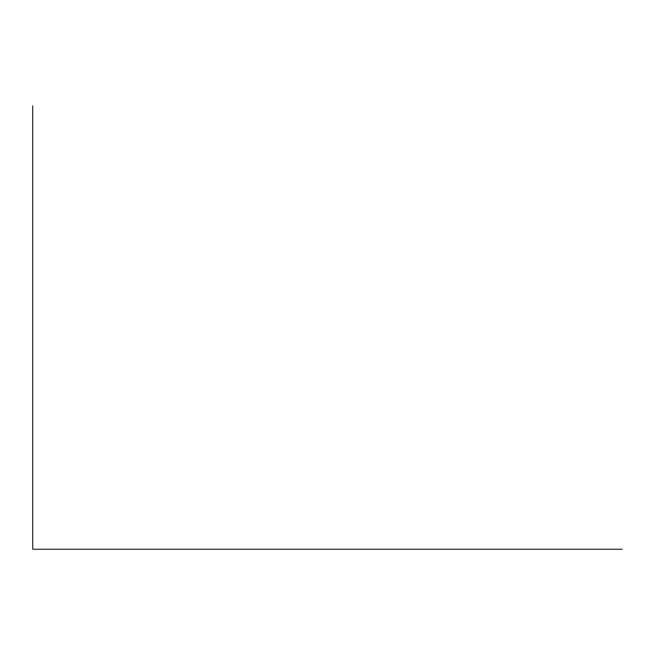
<?xml version="1.0" encoding="UTF-8"?>
<svg xmlns="http://www.w3.org/2000/svg" width="655" height="655" viewBox="0 0 655 655"><rect width="100%" height="100%" fill="white"/><g stroke="black" fill="none" stroke-linecap="round" stroke-linejoin="round"><path stroke-width="0.98" d="M622.25 549.209L32.75 549.209L32.75 105.791"/></g></svg>
